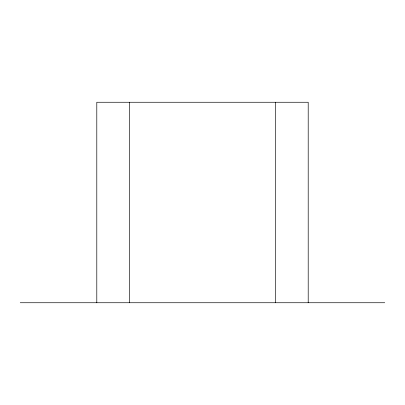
<?xml version="1.0" encoding="UTF-8"?>
<svg xmlns="http://www.w3.org/2000/svg" width="405" height="405" viewBox="0 0 405 405"><rect width="100%" height="100%" fill="white"/><g stroke="black" fill="none" stroke-linecap="round" stroke-linejoin="round"><path stroke-width="0.61" d="M20.25 302.738L384.75 302.738M308.205 302.738L308.205 102.262L96.795 102.262L96.795 302.738M275.4 102.262L275.4 302.738M129.6 102.262L129.6 302.738"/></g></svg>
